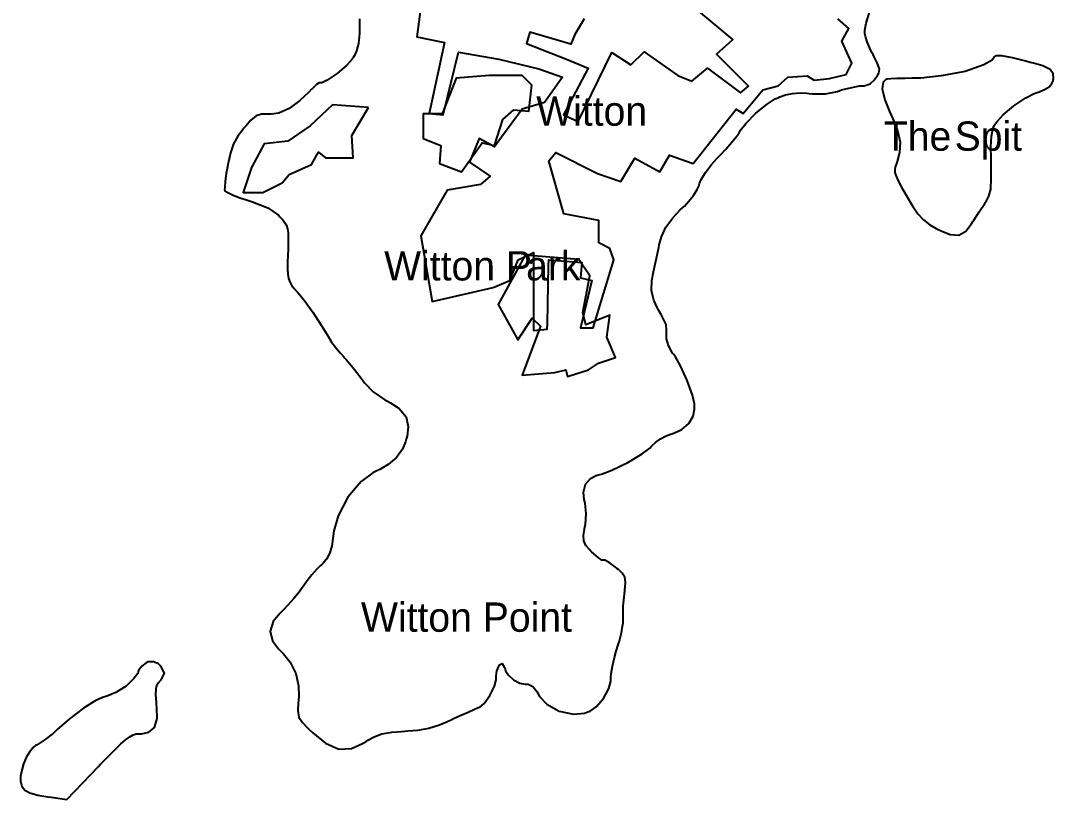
# Model space of a CAD drawing. Extents: x 0 to 24000, y 0 to 24000.
# Drawn here: x 10650 to 11956, y 3963 to 4948 of the extents above; entities that cross this region are included whole.
import ezdxf

# ---------------------------------------------------------------- set-up
doc = ezdxf.new("R2010")
doc.units = 0
for name, color, linetype in [('01B-LandmassTidal', 7, 'Continuous'), ('02-WoodedArea', 7, 'Continuous'), ('03B-BuiltUpGeneral', 7, 'Continuous'), ('03C-BuiltUpHistoric', 7, 'Continuous'), ('xx-NamesPlacesXXX', 7, 'Continuous')]:
    doc.layers.add(name, color=color, linetype=linetype)

msp = doc.modelspace()

# ---------------------------------------------------------------- linework, layer by layer
at = {"layer": '01B-LandmassTidal'}
msp.add_lwpolyline([(11078.4, 4949.8), (11078.4, 4945.2), (11078.2, 4931.5), (11077.1, 4918.6), (11074.7, 4909.3), (11072.1, 4903.4), (11070.9, 4901.5), (11069.2, 4898.8), (11062.4, 4891.5), (11050, 4880.9), (11037.5, 4872.4), (11030.8, 4869), (11028.6, 4869), (11027.4, 4869), (11023.9, 4866.7), (11018.7, 4861.9), (11017.6, 4860.8), (11014.1, 4857), (11003, 4846.5), (10989.2, 4836.4), (10976.1, 4830.7), (10966.6, 4829.2), (10963.5, 4829.4), (10961.2, 4829.5), (10954.3, 4829.2), (10947.5, 4827.1), (10940.9, 4821.7), (10934.3, 4814.3), (10932.1, 4811.8), (10930.1, 4809.3), (10924.4, 4801.6), (10919, 4791.7), (10915, 4780.3), (10912.4, 4769.2), (10911.7, 4765.5), (10911.2, 4762.7), (10909.7, 4754.4), (10908.3, 4744.5), (10907.7, 4737.1), (10907.6, 4733.7), (10907.8, 4733), (10908.1, 4732.4), (10910.9, 4730.6), (10917.6, 4727.3), (10927, 4723.6), (10935.2, 4720.8), (10938, 4720), (10943, 4718.6), (10962.5, 4710.7), (10975.7, 4701.7), (10977.6, 4699.6), (10978.5, 4698.7), (10981.3, 4695.6), (10984, 4692.1), (10986, 4688.5), (10987.2, 4684.5), (10988, 4679.4), (10988.2, 4672.9), (10988.1, 4664.4), (10987.9, 4656.1), (10987.8, 4653.4), (10987.7, 4650.6), (10987.4, 4642.1), (10987.3, 4633.4), (10987.6, 4626.8), (10988.5, 4621.6), (10990, 4617.3), (10992.4, 4613.2), (10995.8, 4608.8), (10999.2, 4604.9), (11000.3, 4603.6), (11002.7, 4600.9), (11009.4, 4592.4), (11019.1, 4578.9), (11029.8, 4562.5), (11038.9, 4547.5), (11041.9, 4542.5), (11042.6, 4541.5), (11044.8, 4538.5), (11049.1, 4533.1), (11054.4, 4527), (11058.5, 4522.4), (11059.9, 4520.9), (11061.8, 4518.8), (11072.2, 4506.2), (11081.7, 4493.8), (11083.1, 4491.9), (11084.6, 4489.5), (11095.6, 4478.1), (11110.3, 4468.1), (11113.6, 4466.4), (11117.5, 4464.4), (11128.6, 4456.9), (11137.2, 4446.4), (11140, 4433.8), (11138.6, 4422), (11137.5, 4418.2), (11136.6, 4414.9), (11132.6, 4405.6), (11125.2, 4395.2), (11114.8, 4386.4), (11104, 4380), (11100.3, 4378.2), (11095, 4375.7), (11080.5, 4364.6), (11063.7, 4344.8), (11051.4, 4321.1), (11045.8, 4302.3), (11045, 4295.8), (11044.7, 4292.6), (11043.2, 4282.8), (11040.5, 4273.5), (11036.4, 4266.3), (11031.8, 4261), (11030.1, 4259.4), (11028.6, 4258.1), (11024.4, 4253.7), (11018.1, 4246.6), (11012.1, 4239), (11008.2, 4233.7), (11007, 4232), (11005.8, 4230.1), (11001.8, 4224.7), (10995.1, 4216.5), (10987.7, 4208.3), (10982.5, 4202.8), (10980.7, 4201), (10977.5, 4197.9), (10969.2, 4187.4), (10965.1, 4175.2), (10968.3, 4163.2), (10975.8, 4153), (10978.8, 4150), (10982, 4146.8), (10990.5, 4136.2), (10997.9, 4122), (11001.2, 4106.4), (11001.5, 4092.6), (11001.1, 4088.1), (11000.9, 4084.8), (11000.5, 4075.1), (11001.7, 4066.7), (11006, 4059.8), (11012.3, 4053.4), (11014.4, 4051.2), (11019.3, 4046.6), (11035.1, 4033.9), (11052, 4025.9), (11068.2, 4026.9), (11082.2, 4033.2), (11086.6, 4035.9), (11089, 4037.5), (11096.7, 4041.7), (11106.8, 4045.3), (11119.1, 4047.5), (11131.4, 4048.6), (11135.6, 4048.9), (11139.7, 4049.1), (11152.2, 4050.2), (11166.2, 4052.6), (11179.5, 4056.8), (11190.7, 4061.6), (11194.4, 4063.4), (11197.2, 4064.7), (11205.7, 4068.6), (11215.8, 4073.1), (11223.8, 4076.6), (11227.6, 4078.3), (11228.5, 4078.7), (11230.6, 4079.3), (11236, 4084), (11243.4, 4094), (11249, 4105.7), (11251.2, 4113.6), (11251.2, 4116.3), (11251.2, 4118.5), (11252.3, 4125), (11254.6, 4131.2), (11255.2, 4132), (11255.7, 4132.8), (11258.7, 4134.3), (11261.9, 4129.2), (11262.6, 4127.3), (11263.3, 4125.2), (11266.9, 4119.6), (11273.2, 4113.6), (11281.1, 4109.8), (11287.8, 4108.5), (11290, 4108.5), (11291.9, 4108.5), (11297.5, 4105.3), (11303.2, 4098.5), (11304.2, 4096.7), (11306.1, 4092.9), (11315.2, 4083.1), (11331, 4074.1), (11349.1, 4070.5), (11363, 4071.7), (11367.3, 4073.2), (11370.2, 4074.2), (11377.9, 4079.7), (11387.2, 4090.2), (11393.8, 4102.7), (11396.3, 4112), (11396.3, 4115.1), (11396.3, 4116.8), (11396.9, 4121.8), (11398.6, 4131.2), (11401.1, 4141.9), (11403.3, 4150.1), (11404.1, 4152.8), (11405, 4155.4), (11407.2, 4163.2), (11409.7, 4173.3), (11411.3, 4181.7), (11412, 4185.9), (11412, 4187.3), (11412, 4189.5), (11412, 4196.2), (11412, 4202.4), (11412, 4204.5), (11412, 4207.1), (11412.7, 4214.7), (11414, 4226.2), (11414.3, 4228.4), (11414.6, 4230.7), (11415.1, 4237.3), (11414.2, 4243.5), (11410.8, 4248.7), (11405.9, 4253.3), (11404.1, 4254.7), (11402.4, 4256.2), (11394.1, 4262.2), (11388.6, 4265.3), (11386.9, 4265.3), (11385.2, 4265.3), (11380.2, 4268.7), (11372.4, 4275.4), (11370.8, 4277), (11369.3, 4278.7), (11364.9, 4283.7), (11362.1, 4289.5), (11361.9, 4296.6), (11363.2, 4304.6), (11363.7, 4307.2), (11364.2, 4310.2), (11365.2, 4324.4), (11363.9, 4336.9), (11363.4, 4339), (11362.6, 4341.9), (11361.8, 4351.1), (11364.3, 4361.2), (11370.5, 4368.7), (11377.7, 4372.5), (11380.2, 4373.1), (11384.7, 4374.1), (11397.7, 4379), (11417.8, 4388.7), (11436, 4399.7), (11445.6, 4406.7), (11448, 4409.5), (11449.1, 4410.8), (11452.9, 4414.1), (11459.3, 4418.6), (11466.4, 4422.4), (11471.7, 4424.7), (11473.5, 4425.2), (11476.8, 4426.2), (11486.1, 4430.5), (11495.1, 4437.9), (11500.4, 4447.5), (11502.1, 4456.4), (11502.1, 4459.3), (11502.1, 4462.9), (11499.6, 4473.7), (11493.2, 4492.3), (11484.6, 4511), (11478.1, 4522.2), (11475.5, 4525.6), (11474.3, 4527.2), (11469.4, 4536.9), (11466.9, 4545.2), (11466.9, 4547.9), (11466.9, 4550.2), (11466.8, 4556.8), (11466.5, 4562), (11466.5, 4562.4), (11466.5, 4563.1), (11465.7, 4564.8), (11463.6, 4569.3), (11460.5, 4575.1), (11457.7, 4580.1), (11456.7, 4581.6), (11454.9, 4584.7), (11450.7, 4594.2), (11447.9, 4606.3), (11448.1, 4619), (11450.2, 4630.1), (11451.2, 4633.8), (11451.7, 4635.7), (11454.4, 4647.3), (11456.8, 4659), (11457.1, 4660.8), (11457.6, 4664.2), (11460.4, 4674.2), (11466.2, 4686.3), (11475, 4698.3), (11484.3, 4708.3), (11487.6, 4711.4), (11489.6, 4713.2), (11494.9, 4718.9), (11501, 4726.6), (11505.6, 4733.9), (11507.7, 4738.5), (11508, 4740), (11508.4, 4741.8), (11510.8, 4746.7), (11516.3, 4755.5), (11523.9, 4765.5), (11530.7, 4773.2), (11533.1, 4775.7), (11535.3, 4778.1), (11541.9, 4785.3), (11549.6, 4794.1), (11555.5, 4801.2), (11558.1, 4804.6), (11558.6, 4805.5), (11560.2, 4808.7), (11567.1, 4817.6), (11579.9, 4830.5), (11594.4, 4842.1), (11604.4, 4848.6), (11608, 4850.2), (11610.3, 4851.2), (11617.5, 4853.8), (11626.4, 4855.7), (11635.9, 4856.3), (11644.4, 4856), (11647.2, 4855.7), (11651, 4855.2), (11668.1, 4855.1), (11683.1, 4858.1), (11686, 4859.2), (11688.3, 4860), (11701.3, 4863.3), (11711, 4865.1), (11714.2, 4865.1), (11716.8, 4865.1), (11724.4, 4867.6), (11730.8, 4873.5), (11731.9, 4875.3), (11732.9, 4876.7), (11735.5, 4881.2), (11736.2, 4886.4), (11733.9, 4893.5), (11729.8, 4901.9), (11728.3, 4904.7), (11727.2, 4906.7), (11724.2, 4912.8), (11720.9, 4920.8), (11718.6, 4927.7), (11717.8, 4931.3), (11717.8, 4932.5), (11717.8, 4935.6), (11719.6, 4944.7), (11724.3, 4959.8)], dxfattribs=at)
for points in [[(11880.9, 4900.8), (11878.9, 4897.7), (11868.3, 4891.6), (11844.9, 4883.5), (11814.4, 4877.7), (11788.9, 4875.1), (11780.5, 4874.9), (11777.5, 4874.8), (11768.8, 4874.6), (11758.4, 4874.3), (11750.6, 4874), (11747, 4873.8), (11746.4, 4873.7), (11744.9, 4873.5), (11740.9, 4870), (11739.9, 4861.3), (11743.3, 4847.4), (11748.9, 4832.9), (11751.1, 4828.2), (11753.2, 4823.4), (11759.1, 4808.7), (11762.6, 4794), (11761.9, 4780.8), (11758.8, 4769.5), (11757.4, 4765.9), (11757.1, 4765), (11756.1, 4762.4), (11755.6, 4759.1), (11755.9, 4755.5), (11757.3, 4751), (11760, 4745), (11764.2, 4737.2), (11770.2, 4726.8), (11776.1, 4716.8), (11778.1, 4713.4), (11779.7, 4710.9), (11784.8, 4703.5), (11791.9, 4695.8), (11800.2, 4689.5), (11808, 4684.9), (11810.7, 4683.6), (11814.3, 4681.7), (11825.9, 4677.1), (11836.7, 4676.3), (11845.5, 4681.5), (11852.5, 4690.3), (11854.6, 4693.4), (11855.6, 4695.1), (11862.6, 4706), (11869.6, 4716.5), (11870.7, 4718.1), (11871.9, 4719.8), (11874.8, 4725.6), (11877.1, 4734.6), (11877.9, 4748.1), (11877.8, 4763.8), (11877.7, 4769), (11877.6, 4773.8), (11877.5, 4788.2), (11878.1, 4801.6), (11879.7, 4810.6), (11881.5, 4815.2), (11882.4, 4816.5), (11884.7, 4819.7), (11893, 4828.5), (11906.6, 4840), (11921.5, 4850), (11932.3, 4855.5), (11936.1, 4856.8), (11938.4, 4857.7), (11945.1, 4860.5), (11951.1, 4864.1), (11954.7, 4868), (11956, 4871.4), (11956.1, 4872.5), (11956.4, 4874.5), (11956.2, 4880.4), (11952.3, 4885.9), (11943.1, 4890.4), (11931.1, 4893.9), (11927.1, 4894.9), (11921.5, 4896.4), (11904.7, 4900.6), (11891.2, 4903.3), (11884.1, 4903.2), (11881.3, 4901.6)], [(10809.4, 4135.9), (10808.3, 4135.4), (10802.8, 4131.1), (10798.8, 4125.6), (10798.4, 4124.5), (10797.7, 4122), (10792.9, 4115.3), (10782.9, 4106), (10770, 4097.9), (10759.7, 4093.4), (10756.1, 4092.4), (10752.9, 4091.5), (10744, 4087.4), (10729.1, 4078.1), (10711.4, 4064.4), (10695.7, 4050.8), (10690.6, 4046.1), (10689.3, 4045), (10680.6, 4038.3), (10671.8, 4032.4), (10670.3, 4031.6), (10668.9, 4031), (10665.3, 4028), (10660.7, 4022.4), (10656.7, 4015.4), (10653.3, 4007.6), (10650.8, 3999.6), (10649.5, 3991.8), (10649.5, 3985), (10650.4, 3980.8), (10651, 3979.5), (10651.8, 3978.1), (10654.9, 3974.2), (10661, 3970.7), (10671.4, 3968.1), (10684.1, 3966), (10688.3, 3965.4), (10707.9, 3962.6), (10747.9, 4004.2), (10750.7, 4007.2), (10759.3, 4016), (10768.6, 4025.4), (10776.2, 4032.7), (10782.4, 4038.1), (10787.5, 4041.8), (10791.9, 4044.2), (10795.8, 4045.4), (10798.7, 4045.7), (10799.6, 4045.7), (10802.6, 4045.7), (10811.7, 4047.5), (10819, 4053.6), (10822.1, 4064.9), (10822, 4078.2), (10821.6, 4082.6), (10821.3, 4085.6), (10820.6, 4094.9), (10820.9, 4103), (10822.4, 4108.3), (10824.6, 4111.2), (10825.5, 4112), (10827.5, 4113.6), (10831.5, 4122.1), (10827.1, 4130.9), (10825.1, 4132.8), (10823.8, 4133.9), (10817.6, 4136.7), (10810.9, 4136.4)]]:
    msp.add_lwpolyline(points, close=True, dxfattribs=at)
at = {"layer": '02-WoodedArea'}
for points in [[(11242.3, 4878.3), (11200.6, 4874.8), (11183.1, 4829.6), (11158.8, 4829.6), (11158.8, 4798.4), (11181.4, 4789.6), (11179.6, 4767), (11207.5, 4756.6), (11233.6, 4793.1), (11249.2, 4789.6), (11259.7, 4822.7), (11273.7, 4834.9), (11292.7, 4833.1), (11296.3, 4866.1), (11284.1, 4878.3)], [(11089.9, 4837.7), (11044.1, 4841.3), (11015.9, 4814.8), (10987.6, 4795.4), (10957.7, 4791.9), (10941.8, 4761.9), (10931.2, 4730.2), (10955.9, 4730.2), (10980.6, 4742.5), (10989.4, 4753.1), (11017.7, 4765.5), (11026.4, 4781.3), (11035.3, 4774.2), (11070.5, 4774.2), (11068.8, 4802.5)], [(11287.9, 4650.8), (11254, 4588.7), (11278.9, 4543.9), (11296.8, 4571.5), (11307.5, 4561.2), (11284.3, 4499.1), (11325.4, 4502.5), (11339.6, 4506), (11341.5, 4497.4), (11368.2, 4506), (11380.7, 4514.6), (11402.1, 4521.5), (11391.4, 4547.3), (11395, 4574.9), (11364.7, 4562.9), (11361.1, 4578.4), (11370, 4624.9), (11355.7, 4645.6)]]:
    msp.add_lwpolyline(points, close=True, dxfattribs=at)
at = {"layer": '03B-BuiltUpGeneral'}
msp.add_lwpolyline([(11157.7, 4978.1), (11150.7, 4927.1), (11185.9, 4920.1), (11166.5, 4830.3), (11184.1, 4828.5), (11203.5, 4907.7), (11254.5, 4899), (11305.4, 4886.6), (11335.4, 4876), (11312.5, 4844.3), (11284.3, 4835.6), (11258, 4800.3), (11249.2, 4788), (11229.8, 4798.6), (11217.5, 4768.6), (11243.9, 4751), (11231.6, 4740.4), (11189.3, 4733.4), (11156, 4675.3), (11170.1, 4592.5), (11247.4, 4610.1), (11268.5, 4618.9), (11279, 4645.3), (11298.4, 4654.2), (11298.4, 4555.6), (11316, 4557.3), (11316.1, 4564.6), (11317.6, 4638), (11317.8, 4645.3), (11359.9, 4641.9), (11358.2, 4622.5), (11372.3, 4618.9), (11358.2, 4559.1), (11374, 4559.1), (11400.4, 4645.3), (11395.1, 4659.5), (11381.1, 4666.5), (11381.1, 4694.7), (11337.1, 4703.5), (11317.8, 4770.4), (11326.6, 4780.9), (11379.4, 4754.5), (11409.2, 4744), (11426.8, 4773.9), (11458.5, 4756.3), (11470.8, 4777.4), (11500.6, 4766.9), (11555.2, 4835.6), (11563.9, 4830.3), (11588.6, 4860.1), (11608, 4865.4), (11620.3, 4876), (11644.9, 4877.8), (11653.7, 4872.5), (11673, 4874.3), (11694.1, 4879.6), (11701.2, 4893.7), (11688.8, 4921.8), (11697.6, 4937.7), (11683.6, 4950)], dxfattribs=at)
at = {"layer": '03C-BuiltUpHistoric'}
msp.add_lwpolyline([(11362.5, 4950), (11351, 4930.3), (11345.7, 4917.8), (11293.7, 4933.3), (11289.5, 4918.8), (11340.5, 4899.1), (11367.6, 4887.6), (11336.4, 4828.4), (11355.1, 4820.1), (11397.8, 4907.4), (11421.8, 4891.8), (11438.4, 4908.4), (11481.1, 4878.3), (11498.9, 4871), (11518.7, 4887.6), (11560.3, 4856.5), (11570.7, 4864.7), (11530.1, 4905.3), (11551, 4924), (11482.3, 4981.2)], dxfattribs=at)

# ---------------------------------------------------------------- texts
at = {"layer": 'xx-NamesPlacesXXX'}
for s, height, p in [('Witton', 37.04, (11302, 4814.8)), ('The', 37.04, (11741.9, 4783.1)), ('Spit', 37.04, (11831.5, 4783.1)), ('Witton P', 37.04, (11109.5, 4619)), ('ark', 37.04, (11289.2, 4619)), ('Witton Point', 37.037, (11080.2, 4174.6))]:
    msp.add_text(s, height=height, dxfattribs=at).set_placement(p)

doc.saveas('drawing.dxf')
